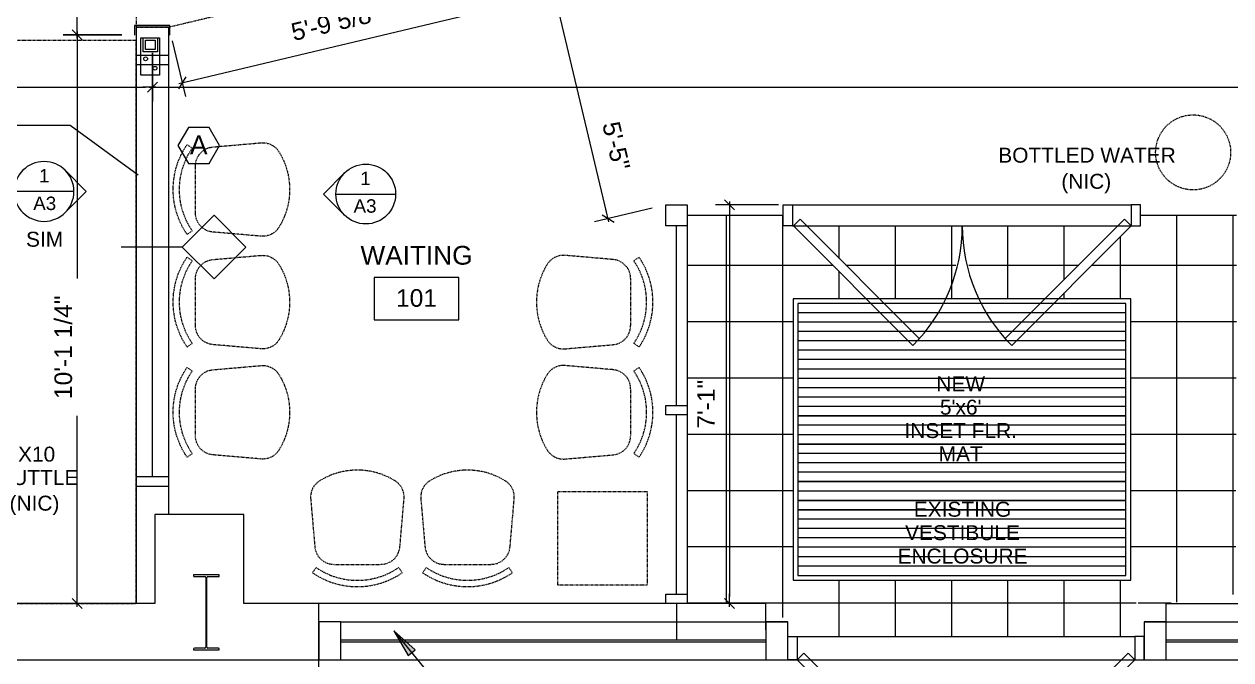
# Model space of a CAD drawing. Header units: inches. Extents: x -2804 to 58974, y -36095 to 66.
# Drawn here: x 21724.5 to 21981.9, y -23865.2 to -23729.7 of the extents above; entities that cross this region are included whole.
import ezdxf

# ---------------------------------------------------------------- set-up
doc = ezdxf.new("R2010")
doc.units = ezdxf.units.IN
doc.header["$MEASUREMENT"] = 0
doc.header["$XCLIPFRAME"] = 2
doc.linetypes.add('IMPORT-HIDDEN2 _3_', pattern=[0.09375, 0.0625, -0.03125])
for name, color, linetype, lineweight in [('006-MAG', 7, 'Continuous', 9), ('007-WHI', 7, 'Continuous', 9), ('15xx-Jefferson-REHAB-pr5_dwg', 45, 'Continuous', 9), ('171-LBLU-SC20', 7, 'Continuous', 9), ('A-CLNG', 13, 'Continuous', 13), ('A-Cols', 130, 'Continuous', 15), ('A-DIM', 7, 'Continuous', 9), ('A-ETAG-NOTE', 7, 'Continuous', 9), ('A-ETAG-SYM', 7, 'Continuous', 9), ('A-FLOR', 192, 'Continuous', 13), ('A-FURN', 7, 'IMPORT-HIDDEN2 _3_', 9), ('A-ROOM-NOTE', 7, 'Continuous', 9), ('A-ROOM-SYM', 7, 'Continuous', 9), ('A-TEXT', 7, 'Continuous', 9), ('A-TEXT-8', 7, 'Continuous', 9), ('A-WALL', 113, 'Continuous', 13), ('A-Wall-exist', 7, 'Continuous', 9), ('G-ANNO-REFR', 1, 'Continuous', 9), ('STMETAL', 7, 'Continuous', 9)]:
    doc.layers.add(name, color=color, linetype=linetype, lineweight=lineweight)
doc.styles.add('Arial_10', font='arial.ttf', dxfattribs={"height": 4})
doc.styles.add('Arial_11', font='arial.ttf', dxfattribs={"height": 2.863158})
doc.styles.add('Arial_5', font='arial.ttf', dxfattribs={"height": 3.1875})
doc.styles.add('Arial_6', font='arial.ttf', dxfattribs={"height": 3.75})
picture_1 = doc.add_image_def('image1.jpg', size_in_pixel=(1920, 1080))

# ---------------------------------------------------------------- blocks, each defined once
blk = doc.blocks.new('15xx-Jefferson-REHAB-pr5_dwg_I_FURN_CHAIR_CHAIR 1_P-1286389-Site Locator Map')
at = {"layer": 'A-FURN'}
for p, q in [((2.96, 9.57), (4.08, 8.8)), ((18.76, 9.96), (8.46, 9.07)), ((4.75, 5.02), (4.75, -5.02)), ((4.08, -8.8), (2.96, -9.57)), ((8.46, -9.07), (18.76, -9.96))]:
    blk.add_line(p, q, dxfattribs=at)
for centre, radius, start, end in [((16.94, 0), 16.94, 145.6197, 214.3803), ((16.94, 0), 15.59, 145.6197, 214.3803), ((8.82, 5.02), 4.06, 94.9697, 180), ((19.11, 5.91), 4.06, 31.593, 94.9697), ((9.49, 0), 15.35, 328.407, 31.593), ((8.82, -5.02), 4.06, 180, 265.0303), ((19.11, -5.91), 4.06, 265.0303, 328.407)]:
    blk.add_arc(centre, radius, start, end, dxfattribs=at)
blk = doc.blocks.new('15xx-Jefferson-REHAB-pr5_dwg_I_FURN_CHAIR_CHAIR 1_P-1286390-Site Locator Map')
at = {"layer": 'A-FURN'}
for p, q in [((2.96, 9.57), (4.08, 8.8)), ((18.76, 9.96), (8.46, 9.07)), ((4.75, 5.02), (4.75, -5.02)), ((4.08, -8.8), (2.96, -9.57)), ((8.46, -9.07), (18.76, -9.96))]:
    blk.add_line(p, q, dxfattribs=at)
for centre, radius, start, end in [((16.94, 0), 16.94, 145.6197, 214.3803), ((16.94, 0), 15.59, 145.6197, 214.3803), ((8.82, 5.02), 4.06, 94.9697, 180), ((19.11, 5.91), 4.06, 31.593, 94.9697), ((9.49, 0), 15.35, 328.407, 31.593), ((8.82, -5.02), 4.06, 180, 265.0303), ((19.11, -5.91), 4.06, 265.0303, 328.407)]:
    blk.add_arc(centre, radius, start, end, dxfattribs=at)
blk = doc.blocks.new('15xx-Jefferson-REHAB-pr5_dwg_RT8-N-1286387-Site Locator Map')
at = {"layer": 'A-ROOM-SYM', "flags": 128}
blk.add_lwpolyline([(18, -9), (-18, -9), (-18, 9), (18, 9)], close=True, dxfattribs=at)
blk = doc.blocks.new('15xx-Jefferson-REHAB-pr5_dwg_FCM-TIC-1286384-Site Locator Map')
at = {"layer": 'A-DIM'}
for p, q in [((0.48, 0), (-1.37, 0)), ((-0.71, -0.71), (0.71, 0.71))]:
    blk.add_line(p, q, dxfattribs=at)
blk = doc.blocks.new('15xx-Jefferson-REHAB-pr5_dwg_EVL8-1286394-Site Locator Map')
at = {"layer": 'A-ETAG-SYM'}
blk.add_line((-15, 0), (15, 0), dxfattribs=at)
at = {"layer": 'A-ETAG-SYM', "flags": 128}
blk.add_lwpolyline([(-10.61, 10.61), (-21.21, 0), (-10.61, -10.61)], dxfattribs=at)
at = {"layer": 'A-ETAG-SYM'}
blk.add_circle((0, 0), 15, dxfattribs=at)
blk = doc.blocks.new('15xx-Jefferson-REHAB-pr5_dwg_EVL8-1286395-Site Locator Map')
at = {"layer": 'A-ETAG-SYM'}
blk.add_line((-15, 0), (15, 0), dxfattribs=at)
at = {"layer": 'A-ETAG-SYM', "flags": 128}
blk.add_lwpolyline([(-10.61, 10.61), (-21.21, 0), (-10.61, -10.61)], dxfattribs=at)
at = {"layer": 'A-ETAG-SYM'}
blk.add_circle((0, 0), 15, dxfattribs=at)
blk = doc.blocks.new('15xx-Jefferson-REHAB-pr5_dwg_wintag-1286409-Site Locator Map')
at = {"layer": 'A-TEXT', "flags": 128}
blk.add_lwpolyline([(-6.93, 12), (-13.86, 0), (-6.93, -12), (6.93, -12), (13.86, 0), (6.93, 12)], close=True, dxfattribs=at)
blk = doc.blocks.new('15xx-Jefferson-REHAB-pr5_dwg-1211969-Site Locator Map')
at = {"layer": 'A-FLOR', "lineweight": 15}
h = blk.add_hatch(dxfattribs=at)
h.set_pattern_fill('FP_4', color=130, style=0, pattern_type=2)
h.set_pattern_definition([(90, (15730.316, 9110.902), (-12, 7e-16), []), (180, (15730.316, 9110.902), (-1e-15, -12), [])])
h.paths.add_polyline_path([(11497.33, 9110.9), (11500.23, 9102.04), (11504.93, 9105.9), (11519.73, 9107.9), (11519.92, 9188.65), (11499.42, 9188.65), (11497.42, 9186.4), (11481.92, 9170.9), (11497.33, 9170.9)], flags=0)
h.paths.add_polyline_path([(11424.23, 9098.9), (11500.23, 9098.9), (11497.33, 9110.9), (11425.33, 9110.9), (11425.33, 9170.9), (11440.92, 9170.9), (11423.23, 9188.65), (11402.73, 9188.65), (11402.73, 9105.9), (11419.54, 9105.9), (11424.23, 9102.04)], flags=0)
h.paths.add_polyline_path([(11464.93, 9170.9), (11479.1, 9170.9), (11494.6, 9186.4), (11461.42, 9186.4), (11463.41, 9174.61)], flags=0)
h.paths.add_polyline_path([(11464.93, 9170.9), (11459.44, 9174.61), (11461.42, 9186.4), (11428.25, 9186.4), (11443.75, 9170.9), (11457.92, 9170.9)], flags=0)
at = {"layer": 'A-TEXT'}
blk.add_hatch(color=256, dxfattribs=at).paths.add_polyline_path([(11343.24, 9094.8), (11344.79, 9096.06), (11340.22, 9100.07)], flags=0)
at = {"layer": '006-MAG'}
for p, q in [((11292.23, 9222.77), (11285.23, 9222.77)), ((11292.23, 9220.77), (11285.23, 9220.77))]:
    blk.add_line(p, q, dxfattribs=at)
at = {"layer": '006-MAG', "flags": 128}
blk.add_lwpolyline([(11288.73, 9132.9), (11285.23, 9132.9), (11285.23, 9130.9), (11292.23, 9130.9), (11292.23, 9132.9), (11288.73, 9132.9), (11288.73, 9220.77)], dxfattribs=at)
at = {"layer": '007-WHI', "flags": 128}
blk.add_lwpolyline([(11290.23, 9226.52), (11290.23, 9218.52), (11286.23, 9218.52), (11286.23, 9226.52)], close=True, dxfattribs=at)
at = {"layer": '007-WHI'}
for centre in [(11287.28, 9222.02), (11289.28, 9220.02)]:
    blk.add_circle(centre, 0.406, dxfattribs=at)
at = {"layer": '171-LBLU-SC20', "flags": 128}
blk.add_lwpolyline([(11292.46, 9227.06), (11292.46, 9229.12), (11284.92, 9229.12), (11284.92, 9227.04)], dxfattribs=at)
at = {"layer": 'A-CLNG', "color": 7, "linetype": 'IMPORT-HIDDEN2 _3_', "lineweight": 9, "flags": 128}
blk.add_lwpolyline([(11285.23, 9369.69), (11285.23, 9228.81), (11292.23, 9228.81), (11508.73, 9280.27), (11508.73, 9364.9)], dxfattribs=at)
at = {"layer": 'A-Cols', "flags": 128}
for points in [[(11289.78, 9226.52), (11289.78, 9223.52), (11286.78, 9223.52), (11286.78, 9226.52)], [(11289.28, 9226.02), (11289.28, 9224.02), (11287.28, 9224.02), (11287.28, 9226.02)]]:
    blk.add_lwpolyline(points, close=True, dxfattribs=at)
at = {"layer": 'A-DIM'}
for p, q in [((11385.55, 9189.43), (11371.22, 9249.72)), ((11296.52, 9217.27), (11361.29, 9232.67)), ((11272.69, 9225.64), (11272.69, 9175.17)), ((11292.93, 9225.89), (11295.75, 9214.01)), ((11025.73, 9215.96), (11287.23, 9215.96)), ((11290.23, 9215.96), (11760.23, 9215.96)), ((11395.32, 9190.21), (11382.97, 9187.28)), ((11422.23, 9190.9), (11408.79, 9190.9)), ((11411.79, 9189.4), (11411.79, 9107.4)), ((11272.69, 9107.4), (11272.69, 9145.92)), ((11282.23, 9105.9), (11269.69, 9105.9)), ((11416.54, 9105.9), (11408.79, 9105.9))]:
    blk.add_line(p, q, dxfattribs=at)
at = {"layer": 'A-DIM', "flags": 128}
blk.add_lwpolyline([(11272.69, 9228.64), (11272.69, 9298.65), (11272.69, 9297.15)], dxfattribs=at)
for points in [[(11269.69, 9227.14), (11282.23, 9227.14)], [(11288.73, 9212.96), (11288.73, 9223.3)]]:
    blk.add_lwpolyline(points, close=True, dxfattribs=at)
at = {"layer": 'A-FLOR', "color": 130, "lineweight": 15}
for p, q in [((11425.23, 9190.9), (11497.42, 9190.9)), ((11425.23, 9186.4), (11497.42, 9186.4)), ((11496.33, 9167.9), (11426.33, 9167.9)), ((11496.33, 9165.9), (11426.33, 9165.9)), ((11496.33, 9163.9), (11426.33, 9163.9)), ((11496.33, 9161.9), (11426.33, 9161.9)), ((11496.33, 9159.9), (11426.33, 9159.9)), ((11496.33, 9157.9), (11426.33, 9157.9)), ((11496.33, 9155.9), (11426.33, 9155.9)), ((11496.33, 9153.9), (11426.33, 9153.9)), ((11496.33, 9151.9), (11426.33, 9151.9)), ((11496.33, 9149.9), (11426.33, 9149.9)), ((11496.33, 9147.9), (11426.33, 9147.9)), ((11496.33, 9143.9), (11426.33, 9143.9)), ((11496.33, 9141.9), (11426.33, 9141.9)), ((11496.33, 9137.9), (11426.33, 9137.9)), ((11496.33, 9135.9), (11426.33, 9135.9)), ((11496.33, 9133.9), (11426.33, 9133.9)), ((11496.33, 9129.9), (11426.33, 9129.9)), ((11496.33, 9123.9), (11426.33, 9123.9)), ((11496.33, 9121.9), (11426.33, 9121.9)), ((11496.33, 9119.9), (11426.33, 9119.9)), ((11496.33, 9117.9), (11426.33, 9117.9)), ((11496.33, 9115.9), (11426.33, 9115.9)), ((11496.33, 9113.9), (11426.33, 9113.9)), ((11426.23, 9098.9), (11498.23, 9098.9))]:
    blk.add_line(p, q, dxfattribs=at)
at = {"layer": 'A-FLOR', "color": 130, "lineweight": 15, "flags": 128}
for points in [[(11425.33, 9170.9), (11425.33, 9110.9), (11497.33, 9110.9), (11497.33, 9170.9)], [(11426.33, 9169.9), (11426.33, 9111.9), (11496.33, 9111.9), (11496.33, 9169.9)], [(11426.33, 9145.9), (11496.33, 9145.9)], [(11426.33, 9139.9), (11496.33, 9139.9)], [(11426.33, 9131.9), (11496.33, 9131.9)], [(11426.33, 9127.9), (11496.33, 9127.9)], [(11426.33, 9125.9), (11496.33, 9125.9)]]:
    blk.add_lwpolyline(points, close=True, dxfattribs=at)
at = {"layer": 'A-FURN', "flags": 128}
for points in [[(11249.23, 9105.9), (11285.23, 9105.9), (11285.23, 9225.9), (11249.23, 9225.9)], [(11394.21, 9109.8), (11375.21, 9109.8), (11375.21, 9129.8), (11394.21, 9129.8)]]:
    blk.add_lwpolyline(points, close=True, dxfattribs=at)
at = {"layer": 'A-FURN'}
blk.add_circle((11510.65, 9202.08), 8, dxfattribs=at)
at = {"layer": 'A-TEXT'}
for p, q in [((11344.79, 9096.06), (11340.22, 9100.07)), ((11340.22, 9100.07), (11343.24, 9094.8)), ((11343.24, 9094.8), (11344.79, 9096.06))]:
    blk.add_line(p, q, dxfattribs=at)
at = {"layer": 'A-TEXT', "flags": 128}
for points in [[(11285.67, 9197.24), (11271.22, 9207.82), (11244.33, 9207.82)], [(11295.08, 9181.89), (11301.87, 9188.68), (11308.66, 9181.89), (11301.87, 9175.1), (11295.08, 9181.89), (11282.04, 9181.89)], [(11340.22, 9100.07), (11354.14, 9083.06), (11358.28, 9083.06)]]:
    blk.add_lwpolyline(points, dxfattribs=at)
at = {"layer": 'A-WALL', "color": 7, "lineweight": 9, "flags": 128}
blk.add_lwpolyline([(11292.23, 9124.9), (11292.23, 9228.81), (11285.23, 9228.81), (11285.23, 9105.9)], dxfattribs=at)
at = {"layer": 'A-Wall-exist'}
for p, q in [((11400.48, 9148.15), (11400.48, 9186.4)), ((11423.23, 9188.65), (11402.73, 9188.65)), ((11402.73, 9186.4), (11402.73, 9105.9)), ((11519.92, 9188.65), (11499.42, 9188.65)), ((11400.48, 9107.9), (11400.48, 9146.15)), ((11400.48, 9105.9), (11400.48, 9098.16)), ((11328.93, 9102.04), (11424.23, 9102.04)), ((11500.23, 9102.04), (11595.54, 9102.04)), ((11328.93, 9098.16), (11419.54, 9098.16)), ((11328.93, 9097.78), (11419.54, 9097.78)), ((11504.93, 9098.16), (11595.54, 9098.16)), ((11504.93, 9097.78), (11595.54, 9097.78))]:
    blk.add_line(p, q, dxfattribs=at)
at = {"layer": 'A-Wall-exist', "flags": 128}
for points in [[(11012.23, 9410.9), (11012.23, 9093.9), (11912.23, 9093.9), (11912.23, 8973.9), (11012.23, 8973.9), (11012.23, 9093.9)], [(11419.54, 9100.29), (11419.54, 9105.9), (11308.23, 9105.9), (11308.23, 9124.9), (11289.23, 9124.9), (11289.23, 9105.9), (11031.23, 9105.9), (11031.23, 9119.9), (11024.23, 9119.9), (11024.23, 9393.9), (11029.23, 9393.9), (11029.23, 9403.9), (11024.23, 9403.9)], [(11504.93, 9100.29), (11504.93, 9105.9), (11612.73, 9105.9), (11612.73, 9124.9), (11631.73, 9124.9), (11631.73, 9105.9), (11893.23, 9105.9), (11893.23, 9119.9), (11900.23, 9119.9), (11900.23, 9388.9), (11894.73, 9388.9), (11894.73, 9400.9), (11900.23, 9400.9)], [(11450.89, 9160.94), (11425.42, 9186.4), (11426.84, 9187.82), (11452.26, 9162.39)], [(11471.96, 9160.94), (11497.42, 9186.4), (11496.01, 9187.82), (11470.59, 9162.39)], [(11226.23, 9105.9), (11226.23, 9089.9), (11324.23, 9089.9), (11324.23, 9105.9)], [(11451.7, 9068.44), (11426.23, 9093.9), (11427.65, 9095.32), (11453.07, 9069.89)], [(11472.77, 9068.44), (11498.23, 9093.9), (11496.82, 9095.32), (11471.4, 9069.89)]]:
    blk.add_lwpolyline(points, dxfattribs=at)
for points in [[(11398.23, 9190.9), (11402.73, 9190.9), (11402.73, 9186.4), (11398.23, 9186.4)], [(11423.23, 9190.9), (11425.23, 9190.9), (11425.23, 9186.4), (11423.23, 9186.4)], [(11499.42, 9190.9), (11497.42, 9190.9), (11497.42, 9186.4), (11499.42, 9186.4)], [(11398.23, 9146.15), (11398.23, 9148.15), (11402.73, 9148.15), (11402.73, 9146.15)], [(11398.23, 9105.9), (11398.23, 9107.9), (11402.73, 9107.9), (11402.73, 9105.9)], [(11324.23, 9093.9), (11328.93, 9093.9), (11328.93, 9102.04), (11324.23, 9102.04)], [(11419.54, 9093.9), (11424.23, 9093.9), (11424.23, 9102.04), (11419.54, 9102.04)], [(11500.23, 9093.9), (11504.93, 9093.9), (11504.93, 9102.04), (11500.23, 9102.04)], [(11424.23, 9098.9), (11426.23, 9098.9), (11426.23, 9093.9), (11424.23, 9093.9)], [(11500.23, 9098.9), (11498.23, 9098.9), (11498.23, 9093.9), (11500.23, 9093.9)]]:
    blk.add_lwpolyline(points, close=True, dxfattribs=at)
at = {"layer": 'A-Wall-exist'}
for centre, start, end in [((11425.38, 9186.4), 315.0449, 0), ((11497.46, 9186.4), 180, 224.9551)]:
    blk.add_arc(centre, 36.04, start, end, dxfattribs=at)
at = {"layer": 'STMETAL'}
for p, q in [((11297.67, 9111.64), (11299.92, 9111.64)), ((11300.55, 9111.64), (11302.8, 9111.64)), ((11300.11, 9111.46), (11300.11, 9096.58)), ((11300.36, 9096.58), (11300.36, 9111.46)), ((11299.92, 9096.39), (11297.67, 9096.39)), ((11302.8, 9096.39), (11300.55, 9096.39))]:
    blk.add_line(p, q, dxfattribs=at)
at = {"layer": 'STMETAL', "flags": 128}
for points in [[(11302.98, 9111.83), (11302.98, 9112.02), (11297.48, 9112.02), (11297.48, 9111.83)], [(11297.48, 9096.21), (11297.48, 9096.02), (11302.98, 9096.02), (11302.98, 9096.21)]]:
    blk.add_lwpolyline(points, dxfattribs=at)
at = {"layer": 'STMETAL'}
for centre, start, end in [((11297.67, 9111.83), 180, 270), ((11299.92, 9111.46), 0, 90), ((11300.55, 9111.46), 90, 180), ((11302.8, 9111.83), 270, 0), ((11297.67, 9096.21), 90, 180), ((11299.92, 9096.58), 270, 0), ((11300.55, 9096.58), 180, 270), ((11302.8, 9096.21), 0, 90)]:
    blk.add_arc(centre, 0.188, start, end, dxfattribs=at)
at = {"xscale": 1.5, "yscale": 1.5, "zscale": 1.5}
for p, rotation in [((11272.69, 9227.14), 270), ((11272.69, 9227.14), 89.99999999999999), ((11295.06, 9216.93), 193.370273847158), ((11288.73, 9215.96), 180), ((11411.79, 9190.9), 89.99999999999999), ((11385.89, 9187.97), 283.3702738471586), ((11272.69, 9105.9), 270), ((11411.79, 9105.9), 270)]:
    blk.add_blockref('15xx-Jefferson-REHAB-pr5_dwg_FCM-TIC-1286384-Site Locator Map', p, dxfattribs=dict(at, rotation=rotation))
for name, p, xscale, yscale, zscale in [('15xx-Jefferson-REHAB-pr5_dwg_FCM-TIC-1286384-Site Locator Map', (11288.73, 9215.96), 1.5, 1.5, 1.5), ('15xx-Jefferson-REHAB-pr5_dwg_wintag-1286409-Site Locator Map', (11298.61, 9203.55), 0.319999999999709, 0.319999999999709, 0.319999999999709), ('15xx-Jefferson-REHAB-pr5_dwg_EVL8-1286394-Site Locator Map', (11334.22, 9193.2), 0.4250000000029104, 0.4250000000029104, 0.4250000000029104)]:
    blk.add_blockref(name, p, dxfattribs=dict(xscale=xscale, yscale=yscale, zscale=zscale))
at = {"extrusion": (0, 0, -1), "zscale": -1, "rotation": 180}
for p in [(-11293.15, 9194.17), (-11293.15, 9170.17), (-11293.15, 9146.68)]:
    blk.add_blockref('15xx-Jefferson-REHAB-pr5_dwg_I_FURN_CHAIR_CHAIR 1_P-1286389-Site Locator Map', p, dxfattribs=at)
at = {"extrusion": (0, 0, -1)}
for name, p, xscale, yscale, zscale in [('15xx-Jefferson-REHAB-pr5_dwg_EVL8-1286395-Site Locator Map', (-11265.62, 9193.76), 0.4250000000029104, 0.4250000000029104, -0.4250000000029104), ('15xx-Jefferson-REHAB-pr5_dwg_RT8-N-1286387-Site Locator Map', (-11345.04, 9170.9), 0.5, 0.5, -0.5)]:
    blk.add_blockref(name, p, dxfattribs=dict(at, xscale=xscale, yscale=yscale, zscale=zscale))
for p, rotation in [((11395.46, 9170.17), 180), ((11395.46, 9146.68), 180), ((11332.43, 9109.51), 90.00000000000001), ((11355.92, 9109.51), 90.00000000000001)]:
    blk.add_blockref('15xx-Jefferson-REHAB-pr5_dwg_I_FURN_CHAIR_CHAIR 1_P-1286390-Site Locator Map', p, dxfattribs=dict(rotation=rotation))
at = {"layer": 'A-DIM', "char_height": 3.75, "attachment_point": 2, "line_spacing_factor": 0.938532, "style": 'Arial_6'}
for s, insert, width, rotation in [('5\'-9 5/8"', (11327.31, 9231.68), 22.8303, 13.3703), ('5\'-5"', (11389.48, 9203.9), 12.3988, 283.3703), ('10\'-1 1/4"', (11267.84, 9160.54), 26.3075, 90), ('7\'-1"', (11404.9, 9148.4), 12.3988, 90)]:
    blk.add_mtext(s, dxfattribs=dict(at, insert=insert, width=width, rotation=rotation))
at = {"layer": 'A-ETAG-NOTE', "attachment_point": 2, "line_spacing_factor": 0.938532, "style": 'Arial_11'}
for s, insert, char_height, width in [('1', (11265.67, 9198.54), 2.86, 2.6549), ('1', (11334.17, 9197.98), 2.86, 2.6549), ('A3', (11265.76, 9192.65), 2.863, 5.8338), ('A3', (11334.07, 9192.09), 2.863, 5.8338)]:
    blk.add_mtext(s, dxfattribs=dict(at, insert=insert, char_height=char_height, width=width))
at = {"layer": 'A-ROOM-NOTE', "attachment_point": 2, "line_spacing_factor": 0.938532}
for s, insert, char_height, width, style in [('WAITING', (11345.04, 9182.15), 4, 28.4035, 'Arial_10'), ('101', (11345.04, 9172.92), 3.75, 10.4315, 'Arial_6')]:
    blk.add_mtext(s, dxfattribs=dict(at, insert=insert, char_height=char_height, width=width, style=style))
at = {"layer": 'A-TEXT', "insert": (11298.61, 9205.7), "char_height": 4, "width": 4.4411, "attachment_point": 2, "line_spacing_factor": 0.938532, "style": 'Arial_10'}
blk.add_mtext('A', dxfattribs=at)
at = {"layer": 'A-TEXT-8', "attachment_point": 2, "line_spacing_factor": 0.938532, "style": 'Arial_5'}
for s, insert, char_height, width in [('BOTTLED WATER', (11488.02, 9203.08), 3.1875, 44.995), ('(NIC)', (11487.86, 9197.51), 3.187, 12.6002), ('SIM', (11265.74, 9185.16), 3.187, 9.4112), ("NEW\\P5'x6'\\PINSET FLR.\\PMAT", (11461.09, 9154.35), 3.187, 28.467), ('3X10\\PSHUTTLE', (11262.8, 9139.35), 3.187, 24.1114), ('(NIC)', (11263.58, 9128.9), 3.187, 12.6002), ('EXISTING\\PVESTIBULE\\PENCLOSURE', (11461.47, 9127.6), 3.187, 32.9393)]:
    blk.add_mtext(s, dxfattribs=dict(at, insert=insert, char_height=char_height, width=width))

msp = doc.modelspace()

# ---------------------------------------------------------------- block references
at = {"layer": '15xx-Jefferson-REHAB-pr5_dwg', "color": 7}
msp.add_blockref('15xx-Jefferson-REHAB-pr5_dwg-1211969-Site Locator Map', (10463.16, -32959.13), dxfattribs=at)

# ---------------------------------------------------------------- pictures from other files: only their frames are drawn
at = {"layer": 'G-ANNO-REFR'}
image = msp.add_image(picture_1, insert=(2622.27, -39288.79), size_in_units=(58514.29, 32914.29), dxfattribs=at)
image.set_boundary_path([(6.22075, 974.7155), (6.22075, 84.07945), (1848.5501, 84.07945), (1848.5501, 974.7155), (6.22075, 974.7155)])
image.dxf.flags = 15

doc.saveas('drawing.dxf')
